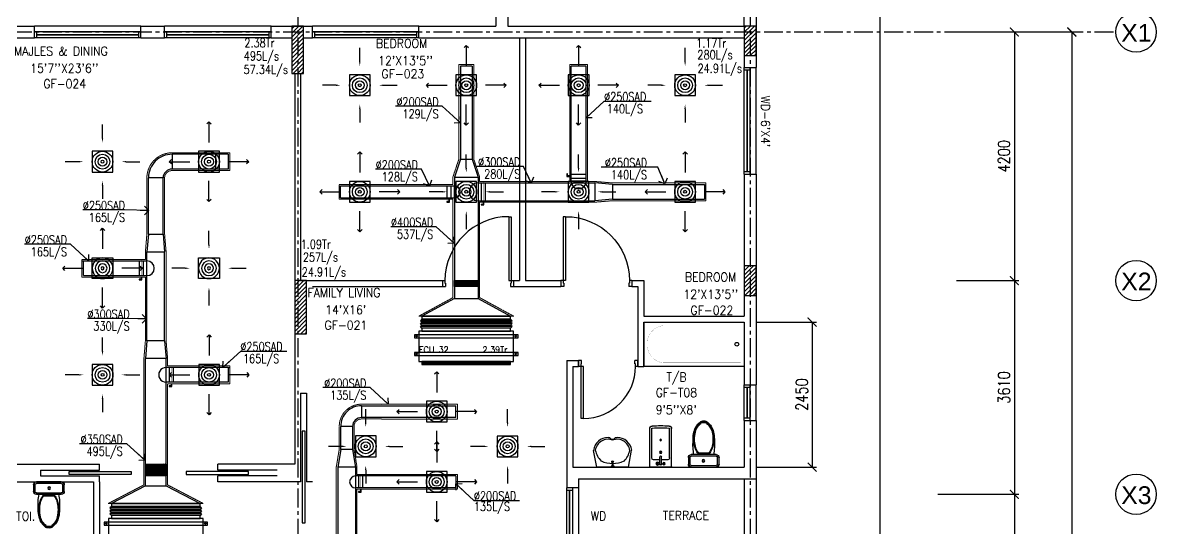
# Model space of a CAD drawing. Header units: millimetres. Extents: x -1288794 to 2153086, y -2701644 to -1428868.
# Drawn here: x 981209 to 1000376, y -1482353 to -1473812 of the extents above; entities that cross this region are included whole.
import ezdxf
from ezdxf.enums import TextEntityAlignment as Align

# ---------------------------------------------------------------- set-up
doc = ezdxf.new("R2010")
doc.units = ezdxf.units.MM
doc.header["$LTSCALE"] = 100
doc.header["$PDMODE"] = 34
doc.linetypes.add('CENTER', pattern=[50.8, 31.75, -6.35, 6.35, -6.35])
doc.linetypes.add('HIDDEN', pattern=[9.525, 6.35, -3.175])
for name, color, linetype in [('A-ANNO-DIMS', 1, 'Continuous'), ('A-ANNO-SYMB', 33, 'Continuous'), ('A-ANNO-TEXT', 8, 'Continuous'), ('A-AREA', 8, 'CENTER'), ('A-DOOR', 4, 'Continuous'), ('A-FLOR-PFIX', 8, 'Continuous'), ('A-FLOR-SPCL', 8, 'Continuous'), ('A-GLAZ', 5, 'Continuous'), ('A-GRID', 253, 'CENTER'), ('A-WALL-FULL', 8, 'Continuous'), ('AC- VD', 5, 'Continuous'), ('AC-FD', 1, 'Continuous'), ('AC-HLTEXT', 100, 'Continuous'), ('AC-SAD', 3, 'Continuous'), ('AC-SAD TEXT', 3, 'Continuous'), ('FCU-AC', 160, 'Continuous'), ('L1-E014-C22-VAC (08-08-2010)$0$ETA-AC-DAMPER', 4, 'Continuous'), ('RCD RIGHT', 1, 'Continuous'), ('S-COL- HACT.', 9, 'Continuous'), ('S-COL.', 8, 'Continuous'), ('SCD  RIGHT', 3, 'Continuous')]:
    doc.layers.add(name, color=color, linetype=linetype)
doc.layers.add('INSULATION', color=1, linetype='Continuous', lineweight=5)
doc.styles.add('ROMAND', font='romand')
doc.styles.add('ROMANS', font='romans.shx', dxfattribs={"width": 0.8})
doc.styles.add('SANSSERIF', font='sas_____.pfb')
doc.styles.add('SIMPLEX', font='simplex.shx', dxfattribs={"width": 0.8})
doc.dimstyles.new('100 of DIM2', dxfattribs={"dimscale": 0, "dimtxt": 200, "dimasz": 150, "dimexe": 75, "dimexo": 200, "dimgap": 75, "dimtad": 1, "dimdec": 0, "dimrnd": 5, "dimzin": 0, "dimdsep": 46, "dimtxsty": 'ROMANS', "dimblk": 'ARCHTICK', "dimcen": 100, "dimclrd": 94, "dimclre": 94, "dimclrt": 2, "dimadec": 0, "dimazin": 0, "dimtfac": 1, "dimtdec": 0, "dimtofl": 0, "dimtmove": 2, "dimatfit": 3, "dimldrblk": 'OPEN90', "dimfxl": 75, "dimtolj": 1, "dimtzin": 0, "dimarcsym": 0})
pattern_1 = [(45, (2089964.023, -1109556.65), (-35.355339, 35.355339), [])]

# ---------------------------------------------------------------- blocks, each defined once
blk = doc.blocks.new('D-120-R1')
for p, q in [((-80, 1180), (-40, 1180)), ((-80, 1180), (-80, 100)), ((-40, 1180), (-40, 55)), ((-1200, 100), (-1160, 100)), ((-1200, 100), (-1200, 0)), ((-1160, 100), (-1160, 55)), ((-1160, 55), (-1150, 55)), ((-1150, 55), (-1150, 0)), ((-80, 100), (0, 100)), ((-50, 55), (-40, 55)), ((-50, 55), (-50, 0)), ((-50, 0), (0, 0)), ((0, 100), (0, 0)), ((-1200, 0), (-1150, 0))]:
    blk.add_line(p, q)
at = {"linetype": 'Continuous'}
blk.add_arc((-80, 100), 1080, 90, 180, dxfattribs=at)
blk = doc.blocks.new('W-180')
for p, q in [((1800, 100), (0, 100)), ((1800, 0), (0, 0)), ((40, 0), (40, 100)), ((1760, 100), (1760, 0))]:
    blk.add_line(p, q)
at = {"linetype": 'Continuous'}
for p, q in [((1760, 53), (40, 53)), ((1760, 47), (40, 47))]:
    blk.add_line(p, q, dxfattribs=at)
blk = doc.blocks.new('WC-1')
for p, q in [((-210, 0), (210, 0)), ((-260, -160), (-260, -50)), ((-235, -160), (-235, -50)), ((-210, -25), (210, -25)), ((210, -185), (-210, -185)), ((235, -50), (235, -160)), ((260, -50), (260, -160)), ((210, -210), (-210, -210)), ((91, -223), (-91, -223)), ((86, -235), (-86, -235))]:
    blk.add_line(p, q)
for radius in [22.1, 17.1]:
    blk.add_circle((-6, -107), radius)
for centre, radius, start, end in [((-210, -50), 50, 90, 180), ((-210, -160), 50, 180, 270), ((-210, -50), 25, 90, 180), ((-210, -160), 25, 180, 270), ((210, -50), 50, 360, 90), ((210, -50), 25, 360, 90), ((210, -160), 25, 270, 360), ((210, -160), 50, 270, 360), ((722, -383), 904, 168.9529, 184.0632), ((352, -470), 520, 166.4766, 180), ((352, -470), 507, 166.4766, 180), ((178, -428), 341, 149.8586, 166.4766), ((178, -428), 328, 149.8586, 166.4766), ((69, -365), 214, 138.4152, 149.8586), ((69, -365), 201, 139.9943, 149.8586), ((-69, -365), 201, 30.1414, 40.0057), ((-69, -365), 214, 30.1414, 41.5848), ((-178, -428), 328, 13.5234, 30.1414), ((-178, -428), 341, 13.5234, 30.1414), ((-352, -470), 507, 360, 13.5234), ((-352, -470), 520, 360, 13.5234), ((352, -470), 532, 177.5541, 180), ((352, -470), 532, 180, 193.5234), ((352, -470), 520, 180, 193.5234), ((352, -470), 507, 180, 193.5234), ((-352, -470), 507, 346.4766, 360), ((-352, -470), 520, 346.4766, 360), ((-352, -470), 532, 346.4766, 360), ((-352, -470), 532, 360, 2.4459), ((178, -512), 353, 193.5234, 210.1414), ((178, -512), 341, 193.5234, 210.1414), ((178, -512), 328, 193.5234, 210.1414), ((69, -575), 226, 210.1414, 234.4972), ((69, -575), 214, 210.1414, 234.4972), ((69, -575), 201, 210.1414, 234.4972), ((0, -672), 108, 234.4972, 270), ((0, -672), 95.9, 234.4972, 270), ((0, -672), 83.4, 234.4972, 270), ((0, -672), 83.4, 270, 305.5028), ((0, -672), 95.9, 270, 305.5028), ((0, -672), 108, 270, 305.5028), ((-69, -575), 201, 305.5028, 329.8586), ((-69, -575), 214, 305.5028, 329.8586), ((-69, -575), 226, 305.5028, 329.8586), ((-178, -512), 328, 329.8586, 346.4766), ((-178, -512), 341, 329.8586, 346.4766), ((-178, -512), 353, 329.8586, 346.4766)]:
    blk.add_arc(centre, radius, start, end)
at = {"linetype": 'Continuous', "ltscale": 50}
blk.add_arc((-722, -383), 904, 355.9368, 11.0471, dxfattribs=at)
blk = doc.blocks.new('W-120')
for p, q in [((1200, 100), (0, 100)), ((1200, 0), (0, 0)), ((40, 0), (40, 100)), ((1160, 100), (1160, 0))]:
    blk.add_line(p, q)
at = {"linetype": 'Continuous'}
for p, q in [((1160, 53), (40, 53)), ((1160, 47), (40, 47))]:
    blk.add_line(p, q, dxfattribs=at)
blk = doc.blocks.new('BIDET-1')
for p, q in [((175, 0), (-175, 0)), ((-185, -10), (-185, -649)), ((-150, -155), (-150, -649)), ((-15, -125), (-120, -125)), ((-39, -59), (-69, -59)), ((-54, -44), (-54, -74)), ((-15, -54), (-15, -174)), ((15, -54), (15, -174)), ((120, -125), (15, -125)), ((39, -59), (69, -59)), ((54, -44), (54, -74)), ((150, -155), (150, -649)), ((185, -10), (185, -649)), ((12, -250), (-12, -250)), ((-9, -259), (9, -241)), ((-9, -241), (9, -259)), ((0, -238), (0, -262))]:
    blk.add_line(p, q)
for centre, radius in [((-54, -59), 25), ((-54, -59), 20), ((-54, -59), 15.2), ((-54, -59), 10.2), ((54, -59), 20), ((54, -59), 15.2), ((54, -59), 10.2), ((0, -250), 17.5), ((0, -250), 12.5), ((0, -457), 12.5), ((0, -457), 10)]:
    blk.add_circle(centre, radius)
for centre, radius, start, end in [((-175, -10), 10, 90, 180), ((175, -10), 10, 0, 90), ((-120, -155), 30, 90, 180), ((0, -54), 20, 318.5904, 221.4096), ((0, -54), 15, 0, 180), ((0, -174), 15, 180, 0), ((120, -155), 30, 0, 90), ((-140, -649), 45, 180, 265.2062), ((-140, -649), 10, 180, 265.2062), ((0, 1020), 1720, 265.2062, 274.7938), ((0, 1020), 1685, 265.2062, 274.7938), ((140, -649), 10, 274.7938, 0), ((140, -649), 45, 274.7938, 0)]:
    blk.add_arc(centre, radius, start, end)
blk = doc.blocks.new('W-60')
for p, q in [((600, 100), (0, 100)), ((600, 0), (0, 0)), ((40, 0), (40, 100)), ((560, 100), (560, 0))]:
    blk.add_line(p, q)
at = {"linetype": 'Continuous'}
for p, q in [((560, 53), (40, 53)), ((560, 47), (40, 47))]:
    blk.add_line(p, q, dxfattribs=at)
blk = doc.blocks.new('LAV-4')
for p, q in [((-266, 0), (-322, -283)), ((-266, 0), (268, 0)), ((268, 0), (324, -280)), ((-48, -500), (-75, -500)), ((75, -500), (50, -500))]:
    blk.add_line(p, q)
for points in [[(-25, 0), (-25, -18), (25, -18), (25, 0)], [(-9, -20), (-9, -57), (8, -57), (8, -20)]]:
    blk.add_lwpolyline(points, close=True)
blk.add_circle((0, -91), 15.4)
for centre, radius, start, end in [((74, -366), 375, 135.3333, 167.1432), ((0, -539), 477, 66.1261, 113.874), ((-74, -366), 375, 12.5199, 44.6667), ((-75, -250), 250, 187.6784, 270), ((-75, -250), 220, 188.5814, 289.9523), ((75, -250), 220, 250.0878, 350.8515), ((75, -250), 250, 270, 353.0121), ((1, -527), 55.9, 28.7827, 151.2173), ((50, -499), 0, 238.1883, 0)]:
    blk.add_arc(centre, radius, start, end)
blk = doc.blocks.new('D-100-R1')
for p, q in [((-80, 980), (-80, 100)), ((-80, 980), (-40, 980)), ((-40, 980), (-40, 55)), ((-1000, 100), (-1000, 0)), ((-1000, 100), (-960, 100)), ((-960, 100), (-960, 55)), ((-960, 55), (-950, 55)), ((-950, 55), (-950, 0)), ((-80, 100), (0, 100)), ((-50, 55), (-50, 0)), ((-50, 55), (-40, 55)), ((-50, 0), (0, 0)), ((0, 100), (0, 0)), ((-1000, 0), (-950, 0))]:
    blk.add_line(p, q)
at = {"linetype": 'Continuous'}
blk.add_arc((-80, 100), 880, 90, 180, dxfattribs=at)
blk = doc.blocks.new('BT-2')
blk.add_lwpolyline([(0, 750), (1700, 750), (1700, 0), (0, 0)], close=True)
at = {"const_width": 2}
blk.add_lwpolyline([(60, 690), (1340, 690, -0.414214), (1640, 390), (1640, 360, -0.414214), (1340, 60), (60, 60)], format="xyb", close=True, dxfattribs=at)
blk.add_circle((125, 375), 31.9)
blk = doc.blocks.new('_ArchTick')
at = {"color": 0, "linetype": 'ByBlock', "const_width": 0.15}
blk.add_lwpolyline([(-0.5, -0.5), (0.5, 0.5)], dxfattribs=at)
blk = doc.blocks.new('*D324')
at = {"layer": 'A-ANNO-DIMS', "color": 94, "lineweight": -2, "ltscale": 3, "transparency": 16777216}
for p, q in [((996792, -1473969), (999022, -1473969)), ((998947, -1473969), (998947, -1509169)), ((996792, -1509169), (999022, -1509169))]:
    blk.add_line(p, q, dxfattribs=at)
at = {"layer": 'Defpoints', "color": 0, "ltscale": 3, "transparency": 16777216}
for p in [(996592, -1473969), (996592, -1509169), (998947, -1509169)]:
    blk.add_point(p, dxfattribs=at)
at = {"layer": 'A-ANNO-DIMS', "color": 94, "lineweight": -2, "ltscale": 3, "transparency": 16777216, "xscale": 150, "yscale": 150, "zscale": 150}
for p, rotation in [((998947, -1473969), 90), ((998947, -1509169), 270)]:
    blk.add_blockref('_ArchTick', p, dxfattribs=dict(at, rotation=rotation))
at = {"layer": 'A-ANNO-DIMS', "color": 2, "ltscale": 3, "transparency": 16777216, "insert": (998772, -1491569), "char_height": 200, "attachment_point": 5, "rotation": 90, "style": 'ROMANS'}
blk.add_mtext('\\A1;35200', dxfattribs=at)
blk = doc.blocks.new('_Open90')
at = {"color": 0, "linetype": 'ByBlock', "lineweight": -2}
for p, q in [((0, 0), (-1, 0)), ((-0.5, 0.5), (0, 0)), ((0, 0), (-0.5, -0.5))]:
    blk.add_line(p, q, dxfattribs=at)
blk = doc.blocks.new('*D325')
at = {"layer": 'A-ANNO-DIMS', "color": 94, "lineweight": -2, "ltscale": 3, "transparency": 16777216}
for p, q in [((996997, -1473969), (998050, -1473969)), ((997975, -1473969), (997975, -1478169)), ((996997, -1478169), (998050, -1478169))]:
    blk.add_line(p, q, dxfattribs=at)
at = {"layer": 'Defpoints', "color": 0, "ltscale": 3, "transparency": 16777216}
for p in [(996797, -1473969), (996797, -1478169), (997975, -1478169)]:
    blk.add_point(p, dxfattribs=at)
at = {"layer": 'A-ANNO-DIMS', "color": 94, "lineweight": -2, "ltscale": 3, "transparency": 16777216, "xscale": 150, "yscale": 150, "zscale": 150}
for p, rotation in [((997975, -1473969), 90), ((997975, -1478169), 270)]:
    blk.add_blockref('_ArchTick', p, dxfattribs=dict(at, rotation=rotation))
at = {"layer": 'A-ANNO-DIMS', "color": 2, "ltscale": 3, "transparency": 16777216, "insert": (997800, -1476069), "char_height": 200, "attachment_point": 5, "rotation": 90, "style": 'ROMANS'}
blk.add_mtext('\\A1;4200', dxfattribs=at)
blk = doc.blocks.new('*D326')
at = {"layer": 'A-ANNO-DIMS', "color": 94, "lineweight": -2, "ltscale": 3, "transparency": 16777216}
for p, q in [((996997, -1478169), (998050, -1478169)), ((997975, -1478169), (997975, -1481779)), ((996683, -1481779), (998050, -1481779))]:
    blk.add_line(p, q, dxfattribs=at)
at = {"layer": 'Defpoints', "color": 0, "ltscale": 3, "transparency": 16777216}
for p in [(996797, -1478169), (996483, -1481779), (997975, -1481779)]:
    blk.add_point(p, dxfattribs=at)
at = {"layer": 'A-ANNO-DIMS', "color": 94, "lineweight": -2, "ltscale": 3, "transparency": 16777216, "xscale": 150, "yscale": 150, "zscale": 150}
for p, rotation in [((997975, -1478169), 90), ((997975, -1481779), 270)]:
    blk.add_blockref('_ArchTick', p, dxfattribs=dict(at, rotation=rotation))
at = {"layer": 'A-ANNO-DIMS', "color": 2, "ltscale": 3, "transparency": 16777216, "insert": (997800, -1479974), "char_height": 200, "attachment_point": 5, "rotation": 90, "style": 'ROMANS'}
blk.add_mtext('\\A1;3610', dxfattribs=at)
blk = doc.blocks.new('*D327')
at = {"layer": 'A-ANNO-DIMS', "color": 94, "lineweight": -2, "ltscale": 3, "transparency": 16777216}
for p, q in [((996683, -1481779), (998050, -1481779)), ((997975, -1481779), (997975, -1487769)), ((996683, -1487769), (998050, -1487769))]:
    blk.add_line(p, q, dxfattribs=at)
at = {"layer": 'Defpoints', "color": 0, "ltscale": 3, "transparency": 16777216}
for p in [(996483, -1481779), (996483, -1487769), (997975, -1487769)]:
    blk.add_point(p, dxfattribs=at)
at = {"layer": 'A-ANNO-DIMS', "color": 94, "lineweight": -2, "ltscale": 3, "transparency": 16777216, "xscale": 150, "yscale": 150, "zscale": 150}
for p, rotation in [((997975, -1481779), 90), ((997975, -1487769), 270)]:
    blk.add_blockref('_ArchTick', p, dxfattribs=dict(at, rotation=rotation))
at = {"layer": 'A-ANNO-DIMS', "color": 2, "ltscale": 3, "transparency": 16777216, "insert": (997800, -1484774), "char_height": 200, "attachment_point": 5, "rotation": 90, "style": 'ROMANS'}
blk.add_mtext('\\A1;5990', dxfattribs=at)
blk = doc.blocks.new('*D354')
at = {"layer": 'AC-HLTEXT', "color": 94, "lineweight": -2, "transparency": 16777216}
for p, q in [((993609, -1478869), (994631, -1478869)), ((994556, -1478869), (994556, -1481319)), ((993609, -1481319), (994631, -1481319))]:
    blk.add_line(p, q, dxfattribs=at)
at = {"layer": 'Defpoints', "color": 0, "transparency": 16777216}
for p in [(993409, -1478869), (993409, -1481319), (994556, -1481319)]:
    blk.add_point(p, dxfattribs=at)
at = {"layer": 'AC-HLTEXT', "color": 94, "lineweight": -2, "transparency": 16777216, "xscale": 150, "yscale": 150, "zscale": 150}
for p, rotation in [((994556, -1478869), 90), ((994556, -1481319), 270)]:
    blk.add_blockref('_ArchTick', p, dxfattribs=dict(at, rotation=rotation))
at = {"layer": 'AC-HLTEXT', "color": 2, "transparency": 16777216, "insert": (994381, -1480094), "char_height": 200, "attachment_point": 5, "rotation": 90, "style": 'ROMANS'}
blk.add_mtext('\\A1;2450', dxfattribs=at)
blk = doc.blocks.new('cdcdcd')
at = {"layer": 'RCD RIGHT'}
for points in [[(0, 400), (0, 630), (0, 630)], [(-400, 0), (-630, 0), (-630, 0)], [(400, 0), (630, 0), (630, 0)], [(0, -400), (0, -630), (0, -630)]]:
    blk.add_lwpolyline(points, dxfattribs=at)
blk.add_lwpolyline([(-175, -175), (175, -175), (175, 175), (-175, 175)], close=True, dxfattribs=at)
for radius in [175, 125, 75, 25]:
    blk.add_circle((0, 0), radius, dxfattribs=at)
for points in [[(-13, 400), (0, 325), (12, 400)], [(-400, 12), (-325, 0), (-400, -13)], [(400, 12), (325, 0), (400, -13)], [(-13, -400), (0, -325), (12, -400)]]:
    blk.add_solid(points, dxfattribs=at)
blk = doc.blocks.new('fcu 2.5 tr')
h = blk.add_hatch()
h.set_pattern_fill('NET', color=3)
h.paths.add_polyline_path([(83172, -1587743), (81672, -1587743), (81672, -1587793), (83172, -1587793)])
at = {"layer": 'FCU-AC', "color": 1}
for p, q in [((83172, -1586980), (81672, -1586980)), ((81672, -1586980), (81672, -1587030)), ((83172, -1587030), (83172, -1586980)), ((81672, -1587030), (83172, -1587030)), ((83172, -1587180), (81672, -1587180)), ((81672, -1587180), (81672, -1587230)), ((83172, -1587230), (83172, -1587180)), ((81672, -1587230), (83172, -1587230))]:
    blk.add_line(p, q, dxfattribs=at)
at = {"layer": 'FCU-AC'}
for p, q in [((81672, -1587030), (81647, -1587055)), ((83197, -1587055), (81647, -1587055)), ((81672, -1587080), (81647, -1587055)), ((81672, -1587080), (81647, -1587105)), ((83197, -1587105), (81647, -1587105)), ((81672, -1587130), (81647, -1587105)), ((81672, -1587130), (81647, -1587155)), ((83197, -1587155), (81647, -1587155)), ((81672, -1587180), (81647, -1587155)), ((83172, -1587030), (81672, -1587030)), ((83172, -1587080), (81672, -1587080)), ((83172, -1587080), (81672, -1587080)), ((83172, -1587130), (81672, -1587130)), ((83172, -1587130), (81672, -1587130)), ((83197, -1587055), (83172, -1587030)), ((83197, -1587055), (83172, -1587080)), ((83197, -1587105), (83172, -1587080)), ((83197, -1587105), (83172, -1587130)), ((83197, -1587155), (83172, -1587130)), ((83197, -1587155), (83172, -1587180))]:
    blk.add_line(p, q, dxfattribs=at)
at = {"layer": 'FCU-AC', "color": 6}
for points in [[(81547, -1587343), (83297, -1587343), (83297, -1587293), (81547, -1587293)], [(81547, -1587643), (83297, -1587643), (83297, -1587593), (81547, -1587593)]]:
    blk.add_lwpolyline(points, close=True, dxfattribs=at)
at = {"layer": 'FCU-AC'}
blk.add_lwpolyline([(81622, -1587743), (83222, -1587743), (83222, -1587230), (81622, -1587230)], close=True, dxfattribs=at)
at = {"layer": 'FCU-AC', "color": 3}
blk.add_lwpolyline([(81672, -1587793), (83172, -1587793), (83172, -1587743), (81672, -1587743)], close=True, dxfattribs=at)
at = {"layer": 'FCU-AC', "color": 6}
for centre in [(81584, -1587318), (83259, -1587318), (81584, -1587618), (83259, -1587618)]:
    blk.add_circle(centre, 12.5, dxfattribs=at)
blk = doc.blocks.new('*U358')
at = {"layer": 'L1-E014-C22-VAC (08-08-2010)$0$ETA-AC-DAMPER', "color": 5}
for p, q in [((-33, 0), (-33, 250)), ((33, 0), (33, 250))]:
    blk.add_line(p, q, dxfattribs=at)
for points, const_width in [([(-91, 250), (91, 250)], 1.82), ([(0, 0), (0, 264)], 1.5), ([(-91, 0), (91, 0)], 1.82), ([(-48, 0), (-48, -20), (48, -20), (48, 0)], 1.5)]:
    blk.add_lwpolyline(points, dxfattribs=dict(at, const_width=const_width))
at = {"layer": 'L1-E014-C22-VAC (08-08-2010)$0$ETA-AC-DAMPER', "color": 5, "const_width": 1.82}
blk.add_lwpolyline([(75, 250), (75, 0), (-75, 0), (-75, 250)], close=True, dxfattribs=at)
at = {"layer": 'L1-E014-C22-VAC (08-08-2010)$0$ETA-AC-DAMPER', "color": 5}
blk.add_lwpolyline([(6, -20), (6, -62), (40, -62), (40, -72), (-6, -72), (-6, -20)], dxfattribs=at)
blk = doc.blocks.new('*U360')
at = {"layer": 'L1-E014-C22-VAC (08-08-2010)$0$ETA-AC-DAMPER', "color": 5}
for p, q in [((-33, 0), (-33, 200)), ((33, 0), (33, 200))]:
    blk.add_line(p, q, dxfattribs=at)
for points, const_width in [([(-91, 200), (91, 200)], 1.82), ([(0, 0), (0, 214)], 1.5), ([(-91, 0), (91, 0)], 1.82), ([(-48, 0), (-48, -20), (48, -20), (48, 0)], 1.5)]:
    blk.add_lwpolyline(points, dxfattribs=dict(at, const_width=const_width))
at = {"layer": 'L1-E014-C22-VAC (08-08-2010)$0$ETA-AC-DAMPER', "color": 5, "const_width": 1.82}
blk.add_lwpolyline([(75, 200), (75, 0), (-75, 0), (-75, 200)], close=True, dxfattribs=at)
at = {"layer": 'L1-E014-C22-VAC (08-08-2010)$0$ETA-AC-DAMPER', "color": 5}
blk.add_lwpolyline([(6, -20), (6, -62), (40, -62), (40, -72), (-6, -72), (-6, -20)], dxfattribs=at)
blk = doc.blocks.new('*U359')
at = {"layer": 'L1-E014-C22-VAC (08-08-2010)$0$ETA-AC-DAMPER', "color": 5}
for p, q in [((-33, 0), (-33, 200)), ((33, 0), (33, 200))]:
    blk.add_line(p, q, dxfattribs=at)
for points, const_width in [([(-91, 200), (91, 200)], 1.82), ([(0, 0), (0, 214)], 1.5), ([(-91, 0), (91, 0)], 1.82), ([(-48, 0), (-48, -20), (48, -20), (48, 0)], 1.5)]:
    blk.add_lwpolyline(points, dxfattribs=dict(at, const_width=const_width))
at = {"layer": 'L1-E014-C22-VAC (08-08-2010)$0$ETA-AC-DAMPER', "color": 5, "const_width": 1.82}
blk.add_lwpolyline([(75, 200), (75, 0), (-75, 0), (-75, 200)], close=True, dxfattribs=at)
at = {"layer": 'L1-E014-C22-VAC (08-08-2010)$0$ETA-AC-DAMPER', "color": 5}
blk.add_lwpolyline([(6, -20), (6, -62), (40, -62), (40, -72), (-6, -72), (-6, -20)], dxfattribs=at)
blk = doc.blocks.new('*U356')
at = {"layer": 'L1-E014-C22-VAC (08-08-2010)$0$ETA-AC-DAMPER', "color": 5}
for p, q in [((-33, 0), (-33, 300)), ((33, 0), (33, 300))]:
    blk.add_line(p, q, dxfattribs=at)
for points, const_width in [([(-91, 300), (91, 300)], 1.82), ([(0, 0), (0, 314)], 1.5), ([(-91, 0), (91, 0)], 1.82), ([(-48, 0), (-48, -20), (48, -20), (48, 0)], 1.5)]:
    blk.add_lwpolyline(points, dxfattribs=dict(at, const_width=const_width))
at = {"layer": 'L1-E014-C22-VAC (08-08-2010)$0$ETA-AC-DAMPER', "color": 5, "const_width": 1.82}
blk.add_lwpolyline([(75, 300), (75, 0), (-75, 0), (-75, 300)], close=True, dxfattribs=at)
at = {"layer": 'L1-E014-C22-VAC (08-08-2010)$0$ETA-AC-DAMPER', "color": 5}
blk.add_lwpolyline([(6, -20), (6, -62), (40, -62), (40, -72), (-6, -72), (-6, -20)], dxfattribs=at)
blk = doc.blocks.new('*U363')
at = {"layer": 'L1-E014-C22-VAC (08-08-2010)$0$ETA-AC-DAMPER', "color": 5}
for p, q in [((-33, 0), (-33, 250)), ((33, 0), (33, 250))]:
    blk.add_line(p, q, dxfattribs=at)
for points, const_width in [([(-91, 250), (91, 250)], 1.82), ([(0, 0), (0, 264)], 1.5), ([(-91, 0), (91, 0)], 1.82), ([(-48, 0), (-48, -20), (48, -20), (48, 0)], 1.5)]:
    blk.add_lwpolyline(points, dxfattribs=dict(at, const_width=const_width))
at = {"layer": 'L1-E014-C22-VAC (08-08-2010)$0$ETA-AC-DAMPER', "color": 5, "const_width": 1.82}
blk.add_lwpolyline([(75, 250), (75, 0), (-75, 0), (-75, 250)], close=True, dxfattribs=at)
at = {"layer": 'L1-E014-C22-VAC (08-08-2010)$0$ETA-AC-DAMPER', "color": 5}
blk.add_lwpolyline([(6, -20), (6, -62), (40, -62), (40, -72), (-6, -72), (-6, -20)], dxfattribs=at)
blk = doc.blocks.new('abcd')
at = {"layer": 'SCD  RIGHT'}
blk.add_lwpolyline([(558555, -1481705), (558905, -1481705), (558905, -1481355), (558555, -1481355)], close=True, dxfattribs=at)
for radius in [175, 125, 75, 25]:
    blk.add_circle((558730, -1481530), radius, dxfattribs=at)
for points in [[(558730, -1480856), (558730, -1481205)], [(558056, -1481530), (558405, -1481530)], [(559404, -1481530), (559055, -1481530)], [(558730, -1482204), (558730, -1481855)]]:
    blk.add_leader(points, dimstyle='100 of DIM2', override={"dimscale": 1, "dimasz": 75, "dimtad": 0, "dimclrd": 3, "dimfxl": 0.2}, dxfattribs=at)

msp = doc.modelspace()

# ---------------------------------------------------------------- hatches: boundary and pattern name
at = {"layer": 'AC-FD', "linetype": 'ByBlock'}
h = msp.add_hatch(dxfattribs=at)
h.set_pattern_fill('ANSI31', color=256, scale=5, angle=90, style=0)
h.set_pattern_definition([(135, (-602915.099, -1540206.915), (-11.22532015, -11.22532015), [])])
h.paths.add_polyline_path([(988908.9, -1478266.9), (988908.9, -1478166.9), (988508.9, -1478166.9), (988508.9, -1478266.9)])
h = msp.add_hatch(dxfattribs=at)
h.set_pattern_fill('ANSI31', color=256, scale=5, angle=90, style=0)
h.set_pattern_definition([(135, (-608161.913, -1543385.617), (-11.22532015, -11.22532015), [])])
h.paths.add_polyline_path([(983633.8, -1481468.6), (983633.8, -1481268.6), (983283.8, -1481268.6), (983283.8, -1481468.6)])
at = {"layer": 'S-COL- HACT.', "linetype": 'Continuous', "ltscale": 3}
h = msp.add_hatch(dxfattribs=at)
h.set_pattern_fill('ANSI31', color=256, scale=400, style=0)
h.set_pattern_definition(pattern_1)
h.paths.add_polyline_path([(985758.8, -1473868.6), (985758.8, -1474668.6), (985958.8, -1474668.6), (985958.8, -1473868.6)])
h = msp.add_hatch(dxfattribs=at)
h.set_pattern_fill('ANSI31', color=256, scale=400, style=0)
h.set_pattern_definition(pattern_1)
h.paths.add_polyline_path([(993608.8, -1474368.6), (993608.8, -1473868.6), (993408.8, -1473868.6), (993408.8, -1474368.6)])
h = msp.add_hatch(dxfattribs=at)
h.set_pattern_fill('ANSI31', color=256, scale=400, style=0)
h.set_pattern_definition(pattern_1)
h.paths.add_polyline_path([(993408.8, -1477918.6), (993408.8, -1478418.6), (993608.8, -1478418.6), (993608.8, -1477918.6)])
h = msp.add_hatch(dxfattribs=at)
h.set_pattern_fill('ANSI31', color=256, scale=400, style=0)
h.set_pattern_definition(pattern_1)
h.paths.add_polyline_path([(985808.8, -1478168.6), (985808.8, -1479068.6), (986008.8, -1479068.6), (986008.8, -1478168.6)])

# ---------------------------------------------------------------- linework, layer by layer
at = {"layer": 'A-ANNO-SYMB', "ltscale": 3}
for centre in [(1000033.4, -1473968.6), (1000033.4, -1478168.6), (1000033.4, -1481778.6)]:
    msp.add_circle(centre, 342.2, dxfattribs=at)
at = {"layer": 'A-AREA', "ltscale": 15}
msp.add_line((995708.8, -1512568.6), (995708.8, -1469568.6), dxfattribs=at)
at = {"layer": 'A-DOOR', "ltscale": 3}
for points in [[(985983.8, -1480711.1), (985933.8, -1480711.1), (985933.8, -1482261.1), (985983.8, -1482261.1), (985983.8, -1480711.1)], [(981992.8, -1481443.6), (981992.8, -1481393.6), (983042.8, -1481393.6), (983042.8, -1481443.6), (981992.8, -1481443.6)], [(985024.8, -1481443.6), (985024.8, -1481393.6), (983974.8, -1481393.6), (983974.8, -1481443.6), (985024.8, -1481443.6)]]:
    msp.add_lwpolyline(points, dxfattribs=at)
at = {"layer": 'A-FLOR-SPCL', "ltscale": 3}
for p, q in [((993408.8, -1481518.6), (993408.8, -1483018.6)), ((993608.8, -1481518.6), (993608.8, -1483018.6))]:
    msp.add_line(p, q, dxfattribs=at)
at = {"layer": 'A-GLAZ', "ltscale": 3}
for p, q in [((983208.8, -1473868.6), (981408.8, -1473868.6)), ((985408.8, -1473868.6), (983608.8, -1473868.6)), ((987908.8, -1473868.6), (986108.8, -1473868.6)), ((993608.8, -1476368.6), (993608.8, -1474568.6)), ((993608.8, -1480531.3), (993608.8, -1479931.3)), ((990608.8, -1481668.6), (990608.8, -1482868.6))]:
    msp.add_line(p, q, dxfattribs=at)
at = {"layer": 'A-GRID', "ltscale": 0.1}
for p, q in [((985858.8, -1466442.6), (985858.8, -1514577)), ((993508.8, -1466442.6), (993508.8, -1514577)), ((956151.6, -1473968.6), (999691.2, -1473968.6))]:
    msp.add_line(p, q, dxfattribs=at)
at = {"layer": 'A-WALL-FULL', "ltscale": 3}
for p, q in [((989208.8, -1471168.6), (989208.8, -1473868.6)), ((993608.8, -1471168.6), (993608.8, -1474068.6)), ((980808.8, -1473868.6), (981408.8, -1473868.6)), ((981408.8, -1474068.6), (981408.8, -1473868.6)), ((983208.8, -1473868.6), (983608.8, -1473868.6)), ((983208.8, -1474068.6), (983208.8, -1473868.6)), ((983608.8, -1474068.6), (983608.8, -1473868.6)), ((985408.8, -1473868.6), (986108.8, -1473868.6)), ((985408.8, -1474068.6), (985408.8, -1473868.6)), ((986108.8, -1474068.6), (986108.8, -1473868.6)), ((987908.8, -1473868.6), (989208.8, -1473868.6)), ((987908.8, -1474068.6), (987908.8, -1473868.6)), ((992258.8, -1473868.6), (993408.8, -1473868.6)), ((993608.8, -1473868.6), (993608.8, -1474568.6)), ((993608.8, -1473868.6), (993608.8, -1474568.6)), ((981008.8, -1474068.6), (981408.8, -1474068.6)), ((983208.8, -1474068.6), (983608.8, -1474068.6)), ((985408.8, -1474068.6), (985758.8, -1474068.6)), ((985958.8, -1474068.6), (986108.8, -1474068.6)), ((987908.8, -1474068.6), (989608.8, -1474068.6)), ((988208.8, -1474068.6), (989608.8, -1474068.6)), ((989208.8, -1474068.6), (993408.8, -1474068.6)), ((989508.8, -1474068.6), (990458.8, -1474068.6)), ((989508.8, -1474068.6), (993208.8, -1474068.6)), ((989508.8, -1474068.6), (993208.8, -1474068.6)), ((989608.8, -1474068.6), (989608.8, -1478168.6)), ((989708.8, -1474068.6), (989708.8, -1478168.6)), ((992258.8, -1474068.6), (993208.8, -1474068.6)), ((993408.8, -1474068.6), (993408.8, -1474568.6)), ((993408.8, -1474068.6), (993408.8, -1474568.6)), ((985808.8, -1474668.6), (985808.8, -1481268.6)), ((985908.8, -1474668.6), (985908.8, -1478168.6)), ((993408.8, -1474568.6), (993608.8, -1474568.6)), ((993408.8, -1474568.6), (993608.8, -1474568.6)), ((993408.8, -1476368.6), (993408.8, -1478768.6)), ((993408.8, -1476368.6), (993608.8, -1476368.6)), ((993608.8, -1476368.6), (993608.8, -1479931.3)), ((985908.8, -1478168.6), (988308.8, -1478168.6)), ((986108.8, -1478268.6), (988308.8, -1478268.6)), ((988308.8, -1478168.6), (988308.8, -1478268.6)), ((989508.8, -1478168.6), (989608.8, -1478168.6)), ((989508.8, -1478168.6), (989508.8, -1478268.6)), ((989508.8, -1478268.6), (990308.8, -1478268.6)), ((989708.8, -1478168.6), (990308.8, -1478168.6)), ((990308.8, -1478168.6), (990308.8, -1478268.6)), ((991508.8, -1478168.6), (991708.8, -1478168.6)), ((991508.8, -1478168.6), (991508.8, -1478268.6)), ((991508.8, -1478268.6), (991608.8, -1478268.6)), ((991608.8, -1478268.6), (991608.8, -1479618.6)), ((991708.8, -1478168.6), (991708.8, -1478768.6)), ((991708.8, -1478768.6), (993408.8, -1478768.6)), ((991708.8, -1478868.6), (993408.8, -1478868.6)), ((991708.8, -1478868.6), (991708.8, -1479618.6)), ((993408.8, -1478868.6), (993408.8, -1479931.3)), ((990408.8, -1479518.6), (990608.8, -1479518.6)), ((990408.8, -1479518.6), (990408.8, -1481668.6)), ((990508.8, -1479618.6), (990608.8, -1479618.6)), ((990508.8, -1479618.6), (990508.8, -1481318.6)), ((990608.8, -1479518.6), (990608.8, -1479618.6)), ((991608.8, -1479618.6), (991708.8, -1479618.6)), ((993408.8, -1479931.3), (993608.8, -1479931.3)), ((985908.8, -1480068.6), (985908.8, -1481568.6)), ((985908.8, -1480068.6), (986008.8, -1480068.6)), ((986008.8, -1480068.6), (986008.8, -1481568.6)), ((993408.8, -1480531.3), (993408.8, -1481318.6)), ((993408.8, -1480531.3), (993608.8, -1480531.3)), ((993608.8, -1480531.3), (993608.8, -1481518.6)), ((981008.8, -1481268.6), (982508.8, -1481268.6)), ((981508.8, -1481368.6), (982508.8, -1481368.6)), ((981508.8, -1481368.6), (981508.8, -1481468.6)), ((982508.8, -1481368.6), (982508.8, -1481268.6)), ((985808.8, -1481268.6), (984508.8, -1481268.6)), ((984508.8, -1481368.6), (984508.8, -1481268.6)), ((985508.8, -1481368.6), (984508.8, -1481368.6)), ((990508.8, -1481318.6), (993408.8, -1481318.6)), ((981008.8, -1481568.6), (982408.8, -1481568.6)), ((981508.8, -1481468.6), (982508.8, -1481468.6)), ((982408.8, -1481568.6), (982408.8, -1484086.6)), ((982508.8, -1481568.6), (982508.8, -1481468.6)), ((982508.8, -1481568.6), (982508.8, -1483118.6)), ((985508.8, -1481468.6), (984508.8, -1481468.6)), ((984508.8, -1481568.6), (984508.8, -1481468.6)), ((985808.8, -1481568.6), (984508.8, -1481568.6)), ((985908.8, -1481568.6), (985808.8, -1481568.6)), ((986108.8, -1481568.6), (986008.8, -1481568.6)), ((990608.8, -1481518.6), (993608.8, -1481518.6)), ((990608.8, -1481518.6), (990608.8, -1481668.6)), ((990608.8, -1481668.6), (990408.8, -1481668.6))]:
    msp.add_line(p, q, dxfattribs=at)
at = {"layer": 'A-WALL-FULL', "linetype": 'Continuous', "ltscale": 3}
for p, q in [((985758.8, -1474068.6), (985758.8, -1474668.6)), ((985958.8, -1474668.6), (985958.8, -1474068.6)), ((985758.8, -1474668.6), (985958.8, -1474668.6))]:
    msp.add_line(p, q, dxfattribs=at)
at = {"layer": 'A-WALL-FULL', "ltscale": 3}
msp.add_lwpolyline([(989408.8, -1471368.6), (989408.8, -1473868.6), (993408.8, -1473868.6), (993408.8, -1473868.6), (993408.8, -1471368.6)], dxfattribs=at)
at = {"layer": 'AC-FD', "linetype": 'ByBlock'}
for points in [[(988508.9, -1478266.9), (988508.9, -1478166.9), (988908.9, -1478166.9), (988908.9, -1478266.9)], [(983283.8, -1481468.6), (983283.8, -1481268.6), (983633.8, -1481268.6), (983633.8, -1481468.6)]]:
    msp.add_lwpolyline(points, close=True, dxfattribs=at)
at = {"layer": 'AC-SAD'}
for p, q in [((988609.3, -1474543.6), (988609.1, -1476119.1)), ((988809.3, -1474543.6), (988609.3, -1474543.6)), ((988809.3, -1474543.6), (988809.1, -1476119.1)), ((990483.1, -1476493.7), (990484.3, -1474543.6)), ((990734.3, -1474543.7), (990484.3, -1474543.7)), ((990733.1, -1476493.9), (990734.3, -1474543.7)), ((984683.9, -1476035.1), (983733.8, -1476034.7, 0)), ((983733.8, -1476034.7, 0), (983733.9, -1476284.7, 0)), ((984467.7, -1476035.1), (984467.7, -1476285.1)), ((984683.9, -1476035.1), (984683.8, -1476285.1)), ((988609.1, -1476119.1), (988509.1, -1476419)), ((988609.1, -1476119.1), (988809.1, -1476119.1)), ((988809.1, -1476119.1), (988909.1, -1476419.1)), ((984683.8, -1476285.1), (983733.9, -1476284.7)), ((983333.8, -1477384.7), (983333.8, -1476434.7)), ((983583.8, -1476434.7), (983333.8, -1476434.7)), ((983583.8, -1477384.7), (983583.8, -1476434.7)), ((986583.8, -1476569), (988509.1, -1476569)), ((986583.8, -1476769), (986583.8, -1476569)), ((988509.1, -1476419), (988508.9, -1478470.5)), ((988509.1, -1476419), (988909.1, -1476419.1)), ((988909.1, -1476419.1), (988908.9, -1478470.5)), ((988909, -1476519.1), (990880.5, -1476519.1)), ((990880.5, -1476519.1), (990880.5, -1476819.1)), ((991180.5, -1476544.1), (990880.5, -1476519.1)), ((991180.5, -1476544.1), (992733.8, -1476544.1)), ((991180.5, -1476544.1), (991180.5, -1476794.1)), ((992733.8, -1476544.1), (992733.8, -1476794.1)), ((986583.8, -1476769), (988509.1, -1476769)), ((991180.5, -1476794.1), (990880.5, -1476819.1)), ((991180.5, -1476794.1), (992733.8, -1476794.1)), ((988909, -1476819.1), (990880.5, -1476819.1)), ((983333.8, -1477384.7), (983308.8, -1477684.7)), ((983333.8, -1477384.7), (983583.8, -1477384.7)), ((983583.8, -1477384.7), (983608.8, -1477684.7)), ((983308.8, -1479185.5), (983308.8, -1477684.7)), ((983308.8, -1477684.7), (983608.8, -1477684.7)), ((983608.8, -1479185.5), (983608.8, -1477684.7)), ((982234.6, -1477835.1), (983308.8, -1477834.7)), ((982234.7, -1478085.1), (982234.6, -1477835.1)), ((982234.7, -1478085.1), (983308.8, -1478084.7)), ((988508.9, -1478470.5), (987958.8, -1478770.5)), ((988508.9, -1478470.5), (988908.9, -1478470.5)), ((988908.9, -1478470.5), (989458.8, -1478770.5)), ((987958.8, -1478770.5), (989458.8, -1478770.5)), ((983308.8, -1479185.5), (983283.8, -1479485.5)), ((983608.8, -1479185.5), (983308.8, -1479185.5)), ((983608.8, -1479185.5), (983633.9, -1479485.5)), ((983283.8, -1481634.6), (983283.8, -1479485.5)), ((983633.9, -1479485.5), (983283.8, -1479485.5)), ((983633.8, -1481634.6), (983633.8, -1479484.4)), ((984684.6, -1479635.8), (983633.9, -1479635.5)), ((984684.6, -1479635.9), (984684.6, -1479885.9)), ((984684.6, -1479885.8), (983633.8, -1479885.5)), ((986936.4, -1480281.4), (988533.8, -1480281.4)), ((986936.4, -1480281.4), (986936.4, -1480481.4)), ((988533.8, -1480481.6), (988533.8, -1480281.4)), ((988533.8, -1480481.6), (986936.4, -1480481.4)), ((986586.3, -1481018.9), (986586.4, -1480631.4)), ((986786.4, -1480631.4), (986586.4, -1480631.4)), ((986786.4, -1480631.4), (986786.3, -1481018.9)), ((986586.3, -1481018.9), (986536.3, -1481318.9)), ((986786.3, -1481018.9), (986586.3, -1481018.9)), ((986786.3, -1481018.9), (986836.3, -1481318.9)), ((986536.3, -1481318.9), (986536, -1484843.6)), ((986836.3, -1481318.9), (986536.3, -1481318.9)), ((986836.3, -1481318.9), (986836, -1484843.6)), ((988533.8, -1481469.1), (986836.3, -1481468.9)), ((988533.8, -1481469.1), (988533.8, -1481669.1)), ((983283.8, -1481634.6), (982708.8, -1481934.6)), ((983283.8, -1481634.6), (983633.8, -1481634.6)), ((983633.8, -1481634.6), (984208.8, -1481934.6)), ((988533.8, -1481669.1), (986836.3, -1481668.9)), ((982708.8, -1481934.6), (984208.8, -1481934.6))]:
    msp.add_line(p, q, dxfattribs=at)
for centre, radius, start, end in [((983733.8, -1476434.7, 0), 400, 89.98054, 180), ((983733.8, -1476434.7, 0), 150, 89.98054, 180), ((988509.1, -1476669), 100, 269.99999, 89.99999), ((988909, -1476669), 150, 89.99999, 269.99999), ((990608.1, -1476493.8), 125, 179.96534, 359.96534), ((983308.8, -1477959.7), 125, 270.01947, 90.01947), ((983633.9, -1479760.5, 0), 125, 89.98056, 269.98056), ((986936.4, -1480631.4), 350, 89.99573, 179.99573), ((986936.4, -1480631.4), 150, 89.99573, 179.99573), ((986836.3, -1481568.9), 100, 89.99573, 269.99573)]:
    msp.add_arc(centre, radius, start, end, dxfattribs=at)
at = {"layer": 'INSULATION', "linetype": 'HIDDEN', "ltscale": 0.01}
for p, q in [((988584.3, -1474518.6), (988584.1, -1476115)), ((988834.3, -1474518.6), (988584.3, -1474518.6)), ((988834.3, -1474518.6), (988834.1, -1476115)), ((990458.1, -1476494.1), (990459.3, -1474518.7)), ((990759.3, -1474518.7), (990459.3, -1474518.7)), ((990758.1, -1476494.1), (990759.3, -1474518.7)), ((984708.9, -1476010.1), (983733.8, -1476009.7, 0)), ((984708.9, -1476010.1), (984708.8, -1476310.1)), ((988584.1, -1476115), (988484.1, -1476415)), ((988834.1, -1476115), (988934.1, -1476415)), ((984708.8, -1476310.1), (983733.9, -1476309.7)), ((983308.8, -1477383.7), (983308.8, -1476434.7)), ((983608.8, -1477383.7), (983608.8, -1476434.7)), ((986558.8, -1476544.1), (988484.1, -1476544.1)), ((986558.8, -1476794.1), (986558.8, -1476544.1)), ((988484.1, -1476415), (988484.1, -1476544.1)), ((988934.1, -1476415), (988934.1, -1476494.1)), ((988934.1, -1476494.1), (990458.1, -1476494.1)), ((990758.1, -1476494.1), (990881.5, -1476494.1)), ((991181.5, -1476519.1), (990881.5, -1476494.1)), ((991181.5, -1476519.1), (992758.8, -1476519.1)), ((992758.8, -1476519.1), (992758.8, -1476819.1)), ((986558.8, -1476794.1), (988484, -1476794.1)), ((988484, -1476794.1), (988483.9, -1478455.6)), ((988934, -1476844.1), (988933.9, -1478455.6)), ((988934, -1476844.1), (990881.5, -1476844.1)), ((991181.5, -1476819.1), (990881.5, -1476844.1)), ((991181.5, -1476819.1), (992758.8, -1476819.1)), ((983308.8, -1477383.7), (983283.8, -1477683.7)), ((983608.8, -1477383.7), (983633.8, -1477683.7)), ((983283.8, -1477809.7), (983283.8, -1477683.7)), ((983633.8, -1479184.4), (983633.8, -1477683.7)), ((982209.6, -1477810.1), (983283.8, -1477809.7)), ((982209.7, -1478110.1), (982209.6, -1477810.1)), ((982209.7, -1478110.1), (983283.8, -1478109.7)), ((983283.8, -1479184.4), (983283.8, -1478109.7)), ((988483.9, -1478455.6), (987906.6, -1478770.5)), ((988933.9, -1478455.6), (989511, -1478770.5)), ((987958.8, -1478770.5), (987906.6, -1478770.5)), ((989458.8, -1478770.5), (989511, -1478770.5)), ((983283.8, -1479184.4), (983258.8, -1479484.4)), ((983633.8, -1479184.4), (983658.8, -1479483.4)), ((983258.8, -1481619.5), (983258.8, -1479484.4)), ((983658.8, -1479610.5), (983658.8, -1479483.4)), ((984709.6, -1479610.8), (983658.8, -1479610.5)), ((984709.6, -1479610.8), (984709.5, -1479910.8)), ((983658.8, -1481619.5), (983658.8, -1479910.5)), ((984709.5, -1479910.8), (983658.8, -1479910.5)), ((986936.4, -1480256.4), (988558.8, -1480256.4)), ((988558.8, -1480506.6), (988558.8, -1480256.4)), ((988558.8, -1480506.6), (986936.4, -1480506.4)), ((986561.3, -1481016.8), (986561.4, -1480631.4)), ((986811.4, -1480631.4), (986811.3, -1481016.9)), ((986561.3, -1481016.8), (986511.3, -1481316.8)), ((986811.3, -1481016.9), (986861.3, -1481316.9)), ((986511.3, -1481316.8), (986511.1, -1484818.6)), ((986861.3, -1481316.9), (986861.3, -1481443.9)), ((988558.8, -1481444.1), (986861.3, -1481443.9)), ((988558.8, -1481444.1), (988558.8, -1481694.1)), ((983258.8, -1481619.5), (982654.8, -1481934.6)), ((983658.8, -1481619.5), (984262.9, -1481934.6)), ((986861.3, -1481693.9), (986861.1, -1484818.6)), ((988558.8, -1481694.1), (986861.3, -1481693.9)), ((982708.8, -1481934.6), (982654.8, -1481934.6)), ((984208.8, -1481934.6), (984262.9, -1481934.6))]:
    msp.add_line(p, q, dxfattribs=at)
for centre, radius, start, end in [((983733.8, -1476434.7, 0), 425, 89.98054, 180), ((983733.8, -1476434.7, 0), 125, 89.98054, 180), ((986936.4, -1480631.4), 375, 89.99573, 179.99573), ((986936.4, -1480631.4), 125, 89.99573, 179.99573)]:
    msp.add_arc(centre, radius, start, end, dxfattribs=at)
at = {"layer": 'S-COL.', "linetype": 'Continuous', "ltscale": 3}
for points in [[(985758.8, -1473868.6), (985758.8, -1474668.6), (985958.8, -1474668.6), (985958.8, -1473868.6)], [(993608.8, -1474368.6), (993608.8, -1473868.6), (993408.8, -1473868.6), (993408.8, -1474368.6)], [(993408.8, -1477918.6), (993408.8, -1478418.6), (993608.8, -1478418.6), (993608.8, -1477918.6)], [(985808.8, -1478168.6), (985808.8, -1479068.6), (986008.8, -1479068.6), (986008.8, -1478168.6)], [(985808.8, -1478168.6), (985808.8, -1479068.6), (986008.8, -1479068.6), (986008.8, -1478168.6)], [(985808.8, -1478168.6), (985808.8, -1479068.6), (986008.8, -1479068.6), (986008.8, -1478168.6)]]:
    msp.add_lwpolyline(points, close=True, dxfattribs=at)

# ---------------------------------------------------------------- block references
at = {"layer": 'A-DOOR', "ltscale": 3}
msp.add_blockref('D-120-R1', (989508.8, -1478268.6), dxfattribs=at)
at = {"layer": 'A-DOOR', "ltscale": 3, "xscale": -1}
msp.add_blockref('D-120-R1', (990308.8, -1478268.6), dxfattribs=at)
at = {"layer": 'A-DOOR', "ltscale": 3, "rotation": 180}
msp.add_blockref('D-100-R1', (990608.8, -1479518.6), dxfattribs=at)
at = {"layer": 'A-FLOR-PFIX', "ltscale": 3, "rotation": 180}
for name, p in [('BT-2', (993408.8, -1478868.6)), ('LAV-4', (991182.8, -1481318.6))]:
    msp.add_blockref(name, p, dxfattribs=at)
at = {"layer": 'A-FLOR-PFIX', "ltscale": 3, "xscale": -1, "rotation": 180}
for name, p in [('BIDET-1', (991995.4, -1481318.6)), ('WC-1', (992723.5, -1481318.6))]:
    msp.add_blockref(name, p, dxfattribs=at)
at = {"layer": 'A-FLOR-PFIX', "ltscale": 3, "xscale": -1}
msp.add_blockref('WC-1', (981651.5, -1481568.6), dxfattribs=at)
at = {"layer": 'A-GLAZ', "ltscale": 3}
for p in [(981408.8, -1474068.6), (983608.8, -1474068.6), (986108.8, -1474068.6)]:
    msp.add_blockref('W-180', p, dxfattribs=at)
at = {"layer": 'A-GLAZ', "ltscale": 3, "rotation": 270}
for name, p in [('W-180', (993408.8, -1474568.6)), ('W-60', (993408.8, -1479931.3)), ('W-120', (990408.8, -1481668.6))]:
    msp.add_blockref(name, p, dxfattribs=at)
at = {"layer": 'AC- VD', "xscale": -1, "rotation": 270}
msp.add_blockref('*U363', (990483.1, -1476403), dxfattribs=at)
at = {"layer": 'AC- VD', "xscale": -1}
for name, p in [('*U359', (988418.3, -1476769)), ('*U356', (988999.8, -1476819.1)), ('*U358', (983218.1, -1478084.7)), ('*U358', (983724.7, -1479885.5)), ('*U360', (986925.7, -1481668.9))]:
    msp.add_blockref(name, p, dxfattribs=at)
at = {"layer": 'FCU-AC', "color": 3}
for p in [(906287.3, 108209.6), (901037.3, 105045.4)]:
    msp.add_blockref('fcu 2.5 tr', p, dxfattribs=at)
at = {"layer": 'RCD RIGHT'}
for p in [(986908.8, -1474868.6), (992408.8, -1474868.6), (982558.4, -1476159.6), (988708.8, -1476668.6), (990608, -1476668.7), (982559.1, -1479760.4), (987008.8, -1480968.6), (989408, -1480968.7)]:
    msp.add_blockref('cdcdcd', p, dxfattribs=at)
at = {"layer": 'RCD RIGHT', "xscale": -1}
msp.add_blockref('cdcdcd', (984358.8, -1477959.6), dxfattribs=at)
at = {"layer": 'SCD  RIGHT'}
for p in [(429978.8, 6661.4), (431878.8, 6661.4), (425628.8, 5370.4), (428178.8, 4861.4), (433678.8, 4861.4), (425629.6, 1769.6), (429478.8, 1148.9), (429478.8, -38.6)]:
    msp.add_blockref('abcd', p, dxfattribs=at)
at = {"layer": 'SCD  RIGHT', "xscale": -1}
msp.add_blockref('abcd', (1541289.6, 3570.4), dxfattribs=at)

# ---------------------------------------------------------------- texts
at = {"layer": 'A-ANNO-TEXT', "style": 'SANSSERIF'}
for s, p in [('X1', (1000038, -1474133.2)), ('X2', (1000038, -1478333.2)), ('X3', (1000038, -1481943.2))]:
    msp.add_text(s, height=300, dxfattribs=at).set_placement(p, align=Align.CENTER)
at = {"layer": 'A-ANNO-TEXT', "style": 'ROMANS', "width": 0.9}
for s, p in [('BEDROOM', (987181.5, -1474238.1)), ('MAJLES & DINING', (981062.8, -1474366.9)), ("12'X13'5''", (987219.2, -1474528.6)), ("15'7''X23'6''", (981336.1, -1474657.4)), ('GF-023', (987275.1, -1474751.7)), ('GF-024', (981558.2, -1474918.4)), ('BEDROOM', (992405.3, -1478183.7)), ('FAMILY LIVING', (986025.4, -1478446.2)), ("12'X13'5''", (992379.6, -1478474.3)), ("14'X16'", (986324.6, -1478736.7)), ('GF-022', (992498.9, -1478744.9)), ('GF-021', (986312.4, -1478996.4)), ('T/B', (992093, -1479872.6)), ('GF-T08', (991910.8, -1480135.8)), ("9'5''X8'", (991910.8, -1480426.9)), ('TOI.', (981098.9, -1482224.2)), ('WD', (990814.8, -1482219.8)), ('TERRACE', (992032.1, -1482211.7))]:
    msp.add_text(s, height=150, dxfattribs=at).set_placement(p)
msp.add_text("WD-6'X4'", height=150, rotation=270, dxfattribs=at).set_placement((993693.8, -1475044))
at = {"layer": 'AC-HLTEXT', "style": 'ROMAND'}
for s, p in [('FCU 32', (987908.8, -1479383.5)), ('2.39Tr', (988981.9, -1479383.5))]:
    msp.add_text(s, height=100, dxfattribs=at).set_placement(p)
at = {"layer": 'AC-SAD TEXT', "style": 'SIMPLEX', "width": 0.8}
for s, p in [('2.38Tr', (984958.2, -1474225.7)), ('1.17Tr', (992595.6, -1474231.2)), ('495L/s', (984946.3, -1474449.2)), ('495L/s', (984946.3, -1474449.2)), ('280L/s', (992616.7, -1474428.2)), ('24.91L/s', (992620.1, -1474658.9)), ('57.34L/s', (984944.2, -1474677.4)), ('57.34L/s', (984944.2, -1474677.4)), ('%%C250SAD', (991038.6, -1475138.1)), ('%%C200SAD', (987526.5, -1475224.7)), ('129L/S', (987628.9, -1475426.8)), ('140L/S', (991084.8, -1475340.2)), ('%%C200SAD', (987176.1, -1476287.4)), ('%%C300SAD', (988908.4, -1476240.5)), ('%%C250SAD', (991052.5, -1476252.7)), ('128L/S', (987278.5, -1476489.6)), ('280L/S', (989010.8, -1476442.6)), ('140L/S', (991154.9, -1476454.8)), ('%%C250SAD', (982224.9, -1476974.6)), ('165L/S', (982327.4, -1477176.7)), ('%%C400SAD', (987435.3, -1477258.1)), ('537L/S', (987537.8, -1477460.2)), ('%%C250SAD', (981242.9, -1477554.9)), ('1.09Tr', (985908.8, -1477629.3)), ('165L/S', (981345.3, -1477757)), ('257L/s', (985945.3, -1477847)), ('24.91L/s', (985926.6, -1478097.3)), ('%%C300SAD', (982302.2, -1478809.8)), ('330L/S', (982404.6, -1479011.9)), ('%%C250SAD', (984888, -1479359.2)), ('165L/S', (984934.2, -1479561.4)), ('%%C200SAD', (986306.1, -1479976.8)), ('135L/S', (986408.6, -1480178.9)), ('%%C350SAD', (982187.5, -1480924.8)), ('495L/S', (982289.9, -1481126.9)), ('%%C200SAD', (988837.9, -1481881.4)), ('135L/S', (988838.8, -1482058.1))]:
    msp.add_text(s, height=150, dxfattribs=at).set_placement(p)

# ---------------------------------------------------------------- dimensions: what is measured, and where the dimension line sits
at = {"layer": 'A-ANNO-DIMS', "ltscale": 3}
for base, p1, p2, picture, middle in [((998947, -1509168.6), (996591.8, -1473968.6), (996591.8, -1509168.6), '*D324', (998772, -1491568.6)), ((997974.5, -1478168.6), (996797, -1473968.6), (996797, -1478168.6), '*D325', (997799.5, -1476068.6)), ((997974.5, -1481778.6), (996797, -1478168.6), (996482.9, -1481778.6), '*D326', (997799.5, -1479973.6)), ((997974.5, -1487768.6), (996482.9, -1481778.6), (996482.9, -1487768.6), '*D327', (997799.5, -1484773.6))]:
    dim = msp.add_linear_dim(base=base, p1=p1, p2=p2, angle=90, dimstyle='100 of DIM2', override={"dimscale": 1}, dxfattribs=at)
    dim.commit()
    dim.dimension.update_dxf_attribs({"geometry": picture, "text_midpoint": middle})
at = {"layer": 'AC-HLTEXT'}
dim = msp.add_linear_dim(base=(994555.5, -1481318.6), p1=(993408.8, -1478868.6), p2=(993408.8, -1481318.6), angle=90, dimstyle='100 of DIM2', override={"dimscale": 1, "dimfxl": 0.2}, dxfattribs=at)
dim.commit()
dim.dimension.update_dxf_attribs({"geometry": '*D354', "text_midpoint": (994380.5, -1480093.6)})

# ---------------------------------------------------------------- leaders
at = {"layer": 'AC-SAD TEXT'}
for points in [[(988609.2, -1475503.3), (988304, -1475224.7), (987512, -1475224.7)], [(990733.5, -1475416.7), (991038.6, -1475138.1), (991836, -1475138.1)], [(988085.9, -1476569), (987953.8, -1476287.4), (987176.1, -1476287.4)], [(989808.1, -1476519.1), (989678.5, -1476240.5), (988889.8, -1476240.5)], [(992064.9, -1476534.3), (991946.9, -1476252.7), (990990.8, -1476252.7)], [(983343.3, -1476985.8), (982928.8, -1476974.6), (982224.9, -1476974.6)], [(988505, -1477536.7), (988199.8, -1477258.1), (987435.3, -1477258.1)], [(982324.1, -1477833.5), (982018.9, -1477554.9), (981237, -1477554.9)], [(983305.2, -1478815.3), (982940.6, -1478809.8), (982302.2, -1478809.8)], [(984592, -1479637.8), (984897.2, -1479359.2), (985672.5, -1479359.2)], [(987389.8, -1480255.3), (987084.6, -1479976.8), (986286.2, -1479976.8)], [(983276.1, -1481203.4), (982970.9, -1480924.8), (982169.5, -1480924.8)], [(988532.8, -1481602.8), (988837.9, -1481881.4), (989611.4, -1481881.4)]]:
    msp.add_leader(points, dimstyle='100 of DIM2', override={"dimscale": 1, "dimtad": 0, "dimfxl": 0.2}, dxfattribs=at)

doc.saveas('drawing.dxf')
